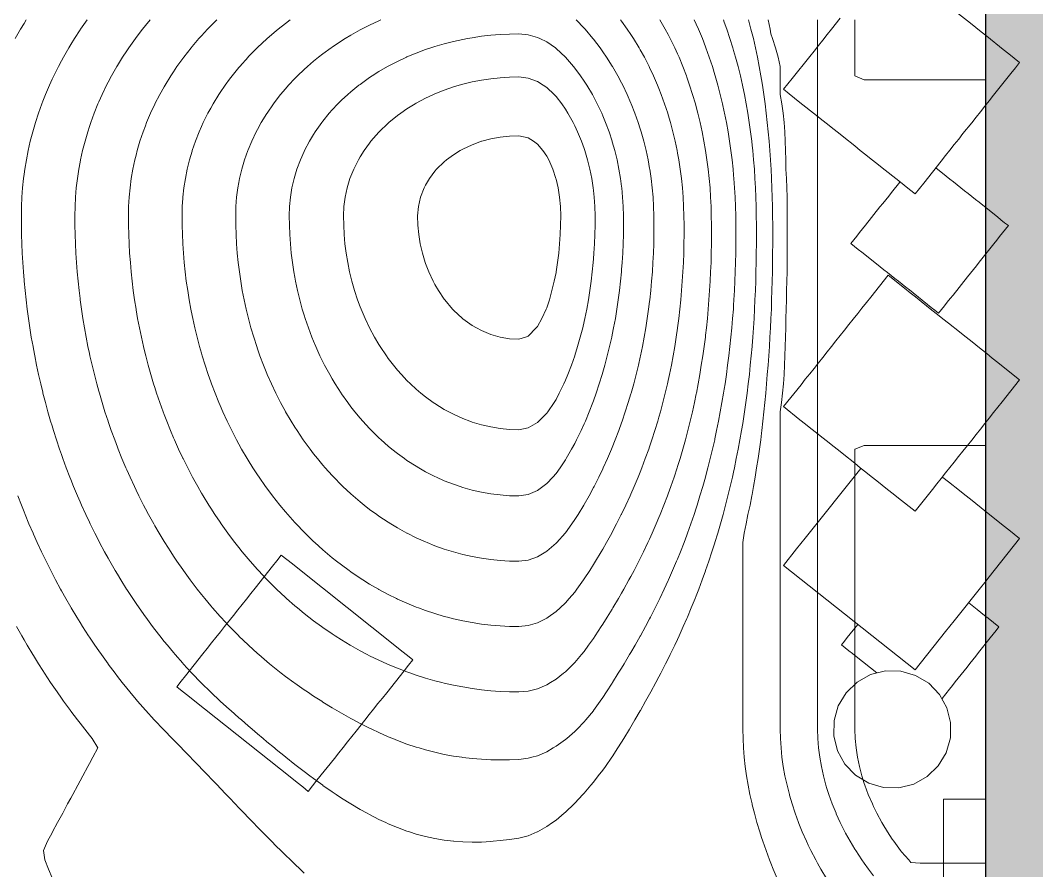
# Model space of a CAD drawing. Header units: millimetres. Extents: x -31757 to 121236, y -27283 to 63658.
# Drawn here: x 65897 to 76784, y 12388 to 21498 of the extents above; entities that cross this region are included whole.
import ezdxf

# ---------------------------------------------------------------- set-up
doc = ezdxf.new("R2010")
doc.units = ezdxf.units.MM
doc.layers.add('10_見えがかり', color=7, linetype='Continuous', lineweight=13)
doc.layers.add('30_敷地・外構', color=8, linetype='Continuous', lineweight=9)

msp = doc.modelspace()

# ---------------------------------------------------------------- hatches: boundary and pattern name
at = {"layer": '30_敷地・外構'}
msp.add_hatch(color=8, dxfattribs=at).paths.add_polyline_path([(13241, 12904), (13242, 907), (600, 908), (600, 58800), (83500, 58800), (83500, 903), (76239, 903), (76243, 56906), (43237, 56910)])

# ---------------------------------------------------------------- linework, layer by layer
at = {"layer": '10_見えがかり'}
for points in [[(75722, 21747), (76074, 21467), (76133, 21420), (76191, 21374), (76250, 21327), (76426, 21187), (76485, 21140), (76544, 21093), (76602, 21047), (76556, 20988), (76509, 20929), (76322, 20695), (76275, 20636), (76229, 20577), (76182, 20518), (76135, 20460), (76089, 20401), (75995, 20284), (75949, 20225), (75902, 20166), (75855, 20108), (75809, 20049), (75762, 19990), (75575, 19755), (75528, 19697), (75482, 19638), (75423, 19685), (75364, 19731), (75306, 19778), (75130, 19918), (75071, 19965), (75012, 20012), (74953, 20058), (74895, 20105), (74836, 20152), (74719, 20245), (74660, 20292), (74601, 20338), (74543, 20385), (74484, 20432), (74425, 20478), (74249, 20618), (74190, 20665), (74132, 20712), (74073, 20759), (74120, 20817), (74166, 20876), (74353, 21111), (74400, 21169), (74447, 21228), (74493, 21287)], [(74493, 21287), (74540, 21345), (74587, 21404), (74680, 21522)], [(75705, 19916), (75815, 19828), (75854, 19797), (75894, 19766), (75933, 19734), (75972, 19703), (76011, 19672), (76050, 19641), (76089, 19610), (76128, 19579), (76168, 19548), (76207, 19517), (76363, 19392), (76402, 19361), (76441, 19330), (76481, 19299), (76449, 19260), (76418, 19220), (76387, 19181), (76356, 19142), (76325, 19103), (76169, 18907), (76138, 18868), (76107, 18829), (76076, 18790), (76045, 18751), (75889, 18555), (75858, 18516), (75827, 18477), (75796, 18438), (75765, 18399), (75734, 18360), (75694, 18391), (75655, 18422), (75616, 18453), (75460, 18577), (75421, 18609), (75381, 18640), (75342, 18671), (75303, 18702), (75264, 18733), (75225, 18764), (75186, 18795), (75147, 18826), (75107, 18858), (75068, 18889), (74912, 19013), (74873, 19044), (74834, 19075), (74794, 19107), (74826, 19146), (74857, 19185), (74888, 19224), (74919, 19263), (74950, 19302), (75106, 19498)], [(75106, 19498), (75137, 19537), (75168, 19576), (75199, 19615), (75230, 19654), (75318, 19765)], [(74446, 17828), (74493, 17887), (74540, 17945), (74586, 18004), (74633, 18063), (74680, 18122), (74726, 18180), (74773, 18239), (74820, 18298), (74867, 18356), (74913, 18415), (74960, 18474), (75007, 18532), (75193, 18767), (75369, 18627), (75428, 18580), (75487, 18534), (75546, 18487), (75604, 18440), (75663, 18394), (75722, 18347), (75780, 18300), (75839, 18254), (75956, 18160), (76015, 18114), (76074, 18067), (76132, 18020), (76191, 17974), (76250, 17927), (76309, 17880), (76367, 17833), (76426, 17787), (76602, 17647), (76415, 17412), (76369, 17353), (76322, 17295), (76275, 17236), (76229, 17177), (76182, 17118), (76135, 17060), (76088, 17001), (76042, 16942), (75995, 16884), (75948, 16825), (75902, 16766), (75855, 16708), (75808, 16649), (75762, 16590), (75715, 16531), (75668, 16473), (75481, 16238), (75305, 16378), (75247, 16425), (75188, 16471), (75129, 16518), (75071, 16565), (75012, 16612), (74953, 16658), (74895, 16705), (74836, 16752), (74718, 16845), (74660, 16892), (74601, 16938), (74542, 16985), (74484, 17032), (74425, 17078), (74366, 17125), (74308, 17172), (74249, 17218), (74073, 17359), (74260, 17593), (74306, 17652), (74353, 17711), (74400, 17769), (74446, 17828)], [(75775, 16604), (75780, 16600), (75839, 16554), (75956, 16460), (76015, 16414), (76074, 16367), (76132, 16320), (76191, 16274), (76426, 16087), (76485, 16040), (76543, 15993), (76602, 15947), (76275, 15536), (76228, 15477), (76182, 15418), (75902, 15066), (75855, 15008), (75808, 14949), (75481, 14538), (74073, 15659), (74213, 15835), (74259, 15893), (74306, 15952), (74900, 16698)], [(67853, 14711), (67899, 14770), (67946, 14828), (67993, 14887), (68040, 14946), (68086, 15005), (68180, 15122), (68226, 15181), (68273, 15239), (68320, 15298), (68366, 15357), (68413, 15415), (68600, 15650), (68646, 15709), (68693, 15768), (68752, 15721), (68811, 15674), (68869, 15628), (69926, 14787), (69984, 14740), (70043, 14694), (70102, 14647), (70055, 14588), (70008, 14530), (69822, 14295), (69775, 14236), (69728, 14178), (69682, 14119), (69635, 14060), (69588, 14001), (69495, 13884), (69448, 13825), (69402, 13767), (69355, 13708), (69308, 13649), (69261, 13591), (69075, 13356), (69028, 13297), (68981, 13238), (68923, 13285), (68864, 13332), (68805, 13378), (67749, 14219), (67690, 14266), (67631, 14312), (67573, 14359), (67619, 14418), (67666, 14476), (67853, 14711)], [(76056, 15257), (76146, 15185), (76185, 15154), (76224, 15123), (76263, 15092), (76380, 14999), (76349, 14960), (76318, 14920), (76287, 14881), (76162, 14725), (76131, 14686), (76100, 14646), (76069, 14607), (76038, 14568), (76007, 14529), (75976, 14490), (75945, 14451), (75913, 14412), (75882, 14373), (75851, 14333), (75771, 14232)], [(75071, 14507), (74851, 14682), (74812, 14713), (74772, 14744), (74694, 14807), (74725, 14846), (74756, 14885), (74788, 14924), (74867, 15024)], [(74862, 14409), (75006, 14489), (75166, 14529), (75330, 14526), (75488, 14480), (75629, 14396), (75744, 14277), (75823, 14134), (75863, 13974), (75860, 13810), (75815, 13651), (75730, 13510), (75612, 13396), (75468, 13316), (75309, 13277), (75144, 13280), (74986, 13325), (74845, 13410), (74731, 13528), (74651, 13672), (74611, 13831), (74614, 13996), (74659, 14154), (74744, 14295), (74862, 14409)], [(75787, 12309), (75787, 12418), (75787, 12528), (75787, 12637), (75787, 12746), (75787, 12853), (75787, 12856), (75787, 12857), (75787, 12965), (75787, 13018), (75787, 13074), (75787, 13153), (76237, 13153), (76237, 13074), (76237, 13003), (76237, 12965), (76237, 12906), (76237, 12856), (76237, 12746), (76237, 12737), (76237, 12637), (76237, 12528), (76237, 12418), (76237, 12309)]]:
    msp.add_lwpolyline(points, dxfattribs=at)
at = {"layer": '30_敷地・外構'}
for points in [[(13241, 12904), (13242, 907), (600, 908), (600, 58800), (83500, 58800), (83500, 903), (76239, 903), (76243, 56906), (43237, 56910), (13241, 12904)], [(76240, 56903), (76236, 900), (13245, 904), (13244, 12903), (43238, 56907), (76240, 56903)], [(65842, 21303), (65900, 21403), (65938, 21465), (65961, 21503)], [(73743, 20103), (73752, 20003), (73760, 19903), (73766, 19803), (73771, 19703), (73776, 19603), (73779, 19503), (73781, 19403), (73782, 19303), (73782, 19203), (73782, 19103), (73781, 19003), (73779, 18903), (73777, 18803), (73775, 18703), (73771, 18603), (73767, 18503), (73762, 18403), (73757, 18303), (73751, 18203), (73744, 18103), (73737, 18011), (73737, 18003), (73727, 17903), (73717, 17803), (73707, 17703), (73695, 17603), (73683, 17503), (73670, 17403), (73656, 17303), (73641, 17203), (73637, 17180), (73624, 17103), (73606, 17003), (73587, 16903), (73567, 16803), (73547, 16703), (73537, 16659), (73525, 16603), (73501, 16503), (73477, 16403), (73452, 16303), (73437, 16247), (73425, 16203), (73397, 16103), (73368, 16003), (73338, 15903), (73337, 15901), (73306, 15803), (73272, 15703), (73238, 15603), (73237, 15600), (73202, 15503), (73164, 15403), (73137, 15332), (73125, 15303), (73085, 15203), (73043, 15103), (73037, 15089), (72999, 15003), (72954, 14903), (72937, 14866), (72907, 14803), (72859, 14703), (72837, 14659), (72809, 14603), (72758, 14503), (72737, 14463), (72705, 14403), (72651, 14303), (72637, 14278), (72595, 14203), (72539, 14103), (72537, 14100), (72480, 14003), (72437, 13929), (72421, 13903), (72361, 13803), (72337, 13764), (72299, 13703), (72237, 13606), (72235, 13603), (72164, 13503), (72137, 13465), (72088, 13403), (72037, 13336), (72009, 13303), (71937, 13218), (71923, 13203), (71837, 13110), (71829, 13103), (71737, 13014), (71723, 13003), (71637, 12930), (71597, 12903), (71537, 12860), (71437, 12804), (71434, 12803), (71337, 12763), (71237, 12737), (71137, 12722), (71037, 12710), (70964, 12703), (70937, 12700), (70837, 12695), (70737, 12693), (70637, 12696), (70540, 12703), (70537, 12703), (70437, 12715), (70337, 12731), (70237, 12753), (70137, 12780), (70065, 12803), (70037, 12812), (69937, 12849), (69837, 12891), (69812, 12903), (69737, 12938), (69637, 12989), (69612, 13003), (69537, 13044), (69439, 13103), (69437, 13104), (69337, 13166), (69282, 13203), (69237, 13233), (69137, 13302), (69136, 13303), (69037, 13374), (68999, 13403), (68937, 13449), (68868, 13503), (68837, 13527), (68741, 13603), (68737, 13606), (68637, 13687), (68619, 13703), (68537, 13770), (68499, 13803), (68437, 13855), (68381, 13903), (68337, 13941), (68266, 14003), (68237, 14027), (68151, 14103), (68137, 14115), (68039, 14203), (68037, 14205), (67937, 14299), (67933, 14303), (67837, 14397), (67832, 14403), (67737, 14501), (67735, 14503), (67643, 14603), (67637, 14610), (67556, 14703), (67537, 14724), (67472, 14803), (67437, 14845), (67391, 14903), (67337, 14973), (67314, 15003), (67240, 15103), (67237, 15107), (67170, 15203), (67137, 15250), (67101, 15303), (67037, 15401), (67036, 15403), (66973, 15503), (66937, 15563), (66913, 15603), (66855, 15703), (66837, 15735), (66800, 15803), (66746, 15903), (66737, 15920), (66695, 16003), (66645, 16103), (66637, 16120), (66598, 16203), (66553, 16303), (66537, 16338), (66509, 16403), (66467, 16503), (66437, 16578), (66427, 16603), (66389, 16703), (66352, 16803), (66337, 16846), (66317, 16903), (66284, 17003), (66252, 17103), (66237, 17152), (66222, 17203), (66193, 17303), (66166, 17403), (66140, 17503), (66137, 17515), (66116, 17603), (66093, 17703), (66071, 17803), (66051, 17903), (66037, 17977), (66033, 18003), (66015, 18103), (65999, 18203), (65984, 18303), (65971, 18403), (65959, 18503), (65948, 18603), (65938, 18703), (65937, 18715), (65930, 18803), (65923, 18903), (65918, 19003), (65913, 19103), (65910, 19203), (65908, 19303), (65908, 19403), (65909, 19503), (65914, 19603), (65921, 19703), (65931, 19803), (65938, 19848), (65945, 19903), (65962, 20003), (65981, 20103), (66004, 20203), (66030, 20303), (66038, 20330), (66059, 20403), (66091, 20503), (66127, 20603), (66138, 20630), (66166, 20703), (66209, 20803), (66238, 20866), (66255, 20903), (66305, 21003), (66338, 21065), (66358, 21103), (66416, 21203), (66438, 21239), (66477, 21303), (66538, 21396), (66543, 21403), (66613, 21503)], [(73541, 19803), (73548, 19703), (73554, 19603), (73558, 19503), (73560, 19403), (73562, 19303), (73562, 19203), (73562, 19103), (73561, 19003), (73559, 18903), (73556, 18803), (73552, 18703), (73547, 18603), (73541, 18503), (73537, 18445), (73535, 18403), (73527, 18303), (73518, 18203), (73508, 18103), (73498, 18003), (73486, 17903), (73474, 17803), (73460, 17703), (73446, 17603), (73437, 17547), (73430, 17503), (73413, 17403), (73395, 17303), (73376, 17203), (73356, 17103), (73337, 17015), (73335, 17003), (73311, 16903), (73287, 16803), (73262, 16703), (73237, 16609), (73236, 16603), (73207, 16503), (73177, 16403), (73147, 16303), (73137, 16273), (73114, 16203), (73080, 16103), (73044, 16003), (73037, 15984), (73007, 15903), (72968, 15803), (72937, 15727), (72927, 15703), (72884, 15603), (72840, 15503), (72837, 15496), (72794, 15403), (72747, 15303), (72737, 15283), (72697, 15203), (72646, 15103), (72637, 15086), (72593, 15003), (72539, 14903), (72537, 14900), (72482, 14803), (72437, 14725), (72424, 14703), (72365, 14603), (72337, 14557), (72303, 14503), (72241, 14403), (72237, 14397), (72177, 14303), (72137, 14242), (72110, 14203), (72038, 14103), (72037, 14102), (71956, 14003), (71937, 13981), (71862, 13903), (71837, 13878), (71750, 13803), (71737, 13792), (71637, 13721), (71605, 13703), (71537, 13663), (71437, 13620), (71376, 13603), (71337, 13592), (71237, 13579), (71137, 13575), (71037, 13574), (70937, 13576), (70837, 13581), (70737, 13589), (70637, 13601), (70625, 13603), (70537, 13616), (70437, 13634), (70337, 13657), (70237, 13683), (70169, 13703), (70137, 13712), (70037, 13745), (69937, 13782), (69887, 13803), (69837, 13823), (69737, 13867), (69661, 13903), (69637, 13914), (69537, 13965), (69466, 14003), (69437, 14018), (69337, 14074), (69289, 14103), (69237, 14134), (69137, 14195), (69126, 14203), (69037, 14259), (68972, 14303), (68937, 14326), (68837, 14396), (68827, 14403), (68737, 14469), (68693, 14503), (68637, 14546), (68568, 14603), (68537, 14628), (68451, 14703), (68437, 14715), (68340, 14803), (68337, 14806), (68237, 14902), (68237, 14903), (68139, 15003), (68137, 15004), (68046, 15103), (68037, 15112), (67957, 15203), (67937, 15226), (67873, 15303), (67837, 15348), (67793, 15403), (67737, 15476), (67717, 15503), (67644, 15603), (67637, 15613), (67575, 15703), (67537, 15759), (67508, 15803), (67445, 15903), (67437, 15915), (67384, 16003), (67337, 16084), (67326, 16103), (67271, 16203), (67237, 16266), (67218, 16303), (67167, 16403), (67137, 16464), (67119, 16503), (67072, 16603), (67037, 16682), (67028, 16703), (66986, 16803), (66946, 16903), (66937, 16925), (66908, 17003), (66871, 17103), (66837, 17201), (66837, 17203), (66804, 17303), (66773, 17403), (66744, 17503), (66737, 17526), (66716, 17603), (66690, 17703), (66666, 17803), (66643, 17903), (66637, 17930), (66622, 18003), (66602, 18103), (66584, 18203), (66568, 18303), (66553, 18403), (66539, 18503), (66537, 18516), (66527, 18603), (66516, 18703), (66507, 18803), (66499, 18903), (66493, 19003), (66488, 19103), (66484, 19203), (66482, 19303), (66482, 19403), (66483, 19503), (66488, 19603), (66497, 19703), (66508, 19803), (66524, 19903), (66538, 19978), (66542, 20003), (66564, 20103), (66590, 20203), (66619, 20303), (66638, 20360), (66652, 20403), (66689, 20503), (66729, 20603), (66738, 20623), (66773, 20703), (66822, 20803), (66838, 20834), (66874, 20903), (66931, 21003), (66938, 21014), (66993, 21103), (67038, 21171), (67059, 21203), (67130, 21303), (67138, 21314), (67206, 21403), (67238, 21442), (67288, 21503)], [(73238, 20103), (73252, 20003), (73265, 19903), (73276, 19803), (73285, 19703), (73291, 19603), (73296, 19503), (73299, 19403), (73301, 19303), (73301, 19203), (73300, 19103), (73299, 19003), (73296, 18903), (73292, 18803), (73287, 18703), (73281, 18603), (73274, 18503), (73266, 18403), (73257, 18303), (73246, 18203), (73237, 18124), (73235, 18103), (73222, 18003), (73208, 17903), (73192, 17803), (73176, 17703), (73158, 17603), (73139, 17503), (73137, 17495), (73118, 17403), (73096, 17303), (73073, 17203), (73048, 17103), (73037, 17062), (73021, 17003), (72993, 16903), (72964, 16803), (72937, 16717), (72933, 16703), (72900, 16603), (72865, 16503), (72837, 16425), (72829, 16403), (72790, 16303), (72751, 16203), (72737, 16170), (72709, 16103), (72665, 16003), (72637, 15941), (72619, 15903), (72572, 15803), (72537, 15733), (72522, 15703), (72471, 15603), (72437, 15540), (72417, 15503), (72362, 15403), (72337, 15360), (72304, 15303), (72245, 15203), (72237, 15190), (72183, 15103), (72137, 15030), (72120, 15003), (72054, 14903), (72037, 14877), (71985, 14803), (71937, 14737), (71909, 14703), (71837, 14618), (71822, 14603), (71737, 14519), (71716, 14503), (71637, 14440), (71576, 14403), (71537, 14380), (71437, 14337), (71337, 14311), (71237, 14303), (71237, 14303), (71237, 14303), (71137, 14304), (71037, 14309), (70937, 14316), (70837, 14326), (70737, 14339), (70637, 14356), (70537, 14375), (70437, 14397), (70414, 14403), (70337, 14422), (70237, 14451), (70137, 14483), (70079, 14503), (70037, 14517), (69937, 14556), (69837, 14597), (69824, 14603), (69737, 14642), (69637, 14691), (69614, 14703), (69537, 14743), (69437, 14800), (69432, 14803), (69337, 14860), (69270, 14903), (69237, 14924), (69137, 14993), (69123, 15003), (69037, 15066), (68989, 15103), (68937, 15144), (68865, 15203), (68837, 15226), (68750, 15303), (68737, 15315), (68643, 15403), (68637, 15408), (68543, 15503), (68537, 15508), (68448, 15603), (68437, 15615), (68359, 15703), (68337, 15729), (68275, 15803), (68237, 15850), (68196, 15903), (68137, 15980), (68120, 16003), (68049, 16103), (68037, 16120), (67981, 16203), (67937, 16270), (67917, 16303), (67855, 16403), (67837, 16434), (67797, 16503), (67742, 16603), (67737, 16612), (67690, 16703), (67640, 16803), (67637, 16808), (67592, 16903), (67547, 17003), (67537, 17026), (67505, 17103), (67465, 17203), (67437, 17274), (67426, 17303), (67390, 17403), (67356, 17503), (67337, 17563), (67325, 17603), (67295, 17703), (67267, 17803), (67240, 17903), (67237, 17915), (67216, 18003), (67194, 18103), (67173, 18203), (67154, 18303), (67137, 18398), (67137, 18403), (67121, 18503), (67107, 18603), (67095, 18703), (67085, 18803), (67076, 18903), (67068, 19003), (67063, 19103), (67059, 19203), (67056, 19303), (67056, 19403), (67057, 19503), (67063, 19603), (67073, 19703), (67086, 19803), (67103, 19903), (67125, 20003), (67138, 20054), (67150, 20103), (67179, 20203), (67213, 20303), (67238, 20369), (67250, 20403), (67293, 20503), (67338, 20600), (67339, 20603), (67391, 20703), (67438, 20787), (67447, 20803), (67508, 20903), (67538, 20947), (67575, 21003), (67638, 21090), (67647, 21103), (67726, 21203), (67738, 21217), (67811, 21303), (67838, 21333), (67903, 21403), (67938, 21439), (68002, 21503)], [(72950, 20003), (72966, 19903), (72978, 19803), (72989, 19703), (72997, 19603), (73002, 19503), (73006, 19403), (73007, 19303), (73007, 19203), (73006, 19103), (73003, 19003), (73000, 18903), (72995, 18803), (72988, 18703), (72981, 18603), (72972, 18503), (72962, 18403), (72950, 18303), (72938, 18203), (72937, 18201), (72923, 18103), (72907, 18003), (72890, 17903), (72871, 17803), (72851, 17703), (72837, 17640), (72829, 17603), (72805, 17503), (72780, 17403), (72753, 17303), (72737, 17246), (72725, 17203), (72694, 17103), (72662, 17003), (72637, 16929), (72628, 16903), (72592, 16803), (72555, 16703), (72537, 16659), (72515, 16603), (72473, 16503), (72437, 16421), (72429, 16403), (72383, 16303), (72337, 16207), (72335, 16203), (72285, 16103), (72237, 16013), (72232, 16003), (72177, 15903), (72137, 15833), (72119, 15803), (72059, 15703), (72037, 15667), (71996, 15603), (71937, 15513), (71930, 15503), (71859, 15403), (71837, 15372), (71778, 15303), (71737, 15256), (71681, 15203), (71637, 15163), (71552, 15103), (71537, 15092), (71437, 15042), (71337, 15013), (71237, 15003), (71237, 15003), (71237, 15003), (71137, 15005), (71037, 15010), (70937, 15018), (70837, 15030), (70737, 15045), (70637, 15064), (70537, 15087), (70474, 15103), (70437, 15112), (70337, 15142), (70237, 15175), (70163, 15203), (70137, 15212), (70037, 15253), (69937, 15298), (69928, 15303), (69837, 15348), (69737, 15401), (69734, 15403), (69637, 15459), (69567, 15503), (69537, 15522), (69437, 15590), (69419, 15603), (69337, 15663), (69285, 15703), (69237, 15741), (69163, 15803), (69137, 15825), (69051, 15903), (69037, 15916), (68947, 16003), (68937, 16013), (68851, 16103), (68837, 16118), (68761, 16203), (68737, 16231), (68677, 16303), (68637, 16353), (68598, 16403), (68537, 16485), (68524, 16503), (68454, 16603), (68437, 16628), (68389, 16703), (68337, 16785), (68327, 16803), (68268, 16903), (68237, 16959), (68213, 17003), (68162, 17103), (68137, 17152), (68113, 17203), (68067, 17303), (68037, 17371), (68024, 17403), (67983, 17503), (67945, 17603), (67937, 17625), (67910, 17703), (67876, 17803), (67846, 17903), (67837, 17931), (67817, 18003), (67791, 18103), (67766, 18203), (67744, 18303), (67737, 18336), (67724, 18403), (67706, 18503), (67690, 18603), (67675, 18703), (67663, 18803), (67653, 18903), (67644, 19003), (67638, 19103), (67638, 19112), (67633, 19203), (67630, 19303), (67630, 19403), (67632, 19503), (67638, 19591), (67638, 19603), (67649, 19703), (67665, 19803), (67685, 19903), (67710, 20003), (67738, 20097), (67739, 20103), (67774, 20203), (67813, 20303), (67838, 20359), (67857, 20403), (67907, 20503), (67938, 20558), (67963, 20603), (68024, 20703), (68038, 20724), (68092, 20803), (68138, 20866), (68166, 20903), (68238, 20992), (68247, 21003), (68336, 21103), (68338, 21105), (68434, 21203), (68438, 21207), (68538, 21300), (68541, 21303), (68638, 21386), (68659, 21403), (68738, 21465), (68789, 21503)], [(72639, 19903), (72654, 19803), (72666, 19703), (72675, 19603), (72681, 19503), (72684, 19403), (72685, 19303), (72684, 19203), (72682, 19103), (72679, 19003), (72674, 18903), (72668, 18803), (72660, 18703), (72651, 18603), (72640, 18503), (72637, 18484), (72627, 18403), (72613, 18303), (72598, 18203), (72580, 18103), (72561, 18003), (72541, 17903), (72537, 17889), (72518, 17803), (72494, 17703), (72468, 17603), (72440, 17503), (72437, 17495), (72410, 17403), (72378, 17303), (72344, 17203), (72337, 17184), (72308, 17103), (72270, 17003), (72237, 16922), (72230, 16903), (72187, 16803), (72141, 16703), (72137, 16694), (72093, 16603), (72043, 16503), (72037, 16492), (71989, 16403), (71937, 16312), (71932, 16303), (71871, 16203), (71837, 16150), (71805, 16103), (71737, 16008), (71733, 16003), (71645, 15903), (71637, 15895), (71537, 15810), (71526, 15803), (71437, 15750), (71337, 15715), (71237, 15703), (71237, 15703), (71237, 15703), (71137, 15705), (71037, 15711), (70937, 15721), (70837, 15735), (70737, 15753), (70637, 15776), (70537, 15803), (70537, 15803), (70437, 15834), (70337, 15869), (70254, 15903), (70237, 15910), (70137, 15955), (70041, 16003), (70037, 16005), (69937, 16060), (69866, 16103), (69837, 16120), (69737, 16187), (69715, 16203), (69637, 16259), (69582, 16303), (69537, 16338), (69462, 16403), (69437, 16425), (69353, 16503), (69337, 16518), (69254, 16603), (69237, 16621), (69163, 16703), (69137, 16733), (69079, 16803), (69037, 16855), (69001, 16903), (68937, 16990), (68928, 17003), (68861, 17103), (68837, 17140), (68798, 17203), (68739, 17303), (68737, 17307), (68685, 17403), (68637, 17496), (68634, 17503), (68587, 17603), (68543, 17703), (68537, 17716), (68502, 17803), (68464, 17903), (68437, 17979), (68429, 18003), (68397, 18103), (68367, 18203), (68341, 18303), (68337, 18316), (68316, 18403), (68295, 18503), (68275, 18603), (68258, 18703), (68244, 18803), (68237, 18853), (68231, 18903), (68221, 19003), (68213, 19103), (68208, 19203), (68205, 19303), (68204, 19403), (68206, 19503), (68214, 19603), (68227, 19703), (68238, 19759), (68246, 19803), (68270, 19903), (68300, 20003), (68335, 20103), (68338, 20109), (68376, 20203), (68424, 20303), (68438, 20328), (68478, 20403), (68538, 20500), (68540, 20503), (68608, 20603), (68638, 20642), (68685, 20703), (68738, 20765), (68771, 20803), (68838, 20874), (68866, 20903), (68938, 20971), (68973, 21003), (69038, 21059), (69092, 21103), (69138, 21138), (69226, 21203), (69238, 21211), (69338, 21278), (69378, 21303), (69438, 21339), (69538, 21395), (69553, 21403), (69638, 21446), (69738, 21493), (69759, 21503)], [(71852, 21503), (71938, 21413), (71947, 21403), (72031, 21303), (72038, 21295), (72108, 21203), (72138, 21161), (72177, 21103), (72238, 21008), (72241, 21003), (72298, 20903), (72338, 20828), (72351, 20803), (72398, 20703), (72438, 20612), (72442, 20603), (72481, 20503), (72516, 20403), (72538, 20334), (72547, 20303), (72575, 20203), (72600, 20103), (72621, 20003), (72638, 19911), (72639, 19903)], [(72327, 21503), (72338, 21488), (72398, 21403), (72438, 21345), (72465, 21303), (72526, 21203), (72538, 21182), (72582, 21103), (72633, 21003), (72638, 20994), (72680, 20903), (72724, 20803), (72738, 20769), (72763, 20703), (72799, 20603), (72832, 20503), (72838, 20484), (72861, 20403), (72888, 20303), (72911, 20203), (72932, 20103), (72938, 20074), (72950, 20003)], [(72749, 21503), (72806, 21403), (72838, 21345), (72859, 21303), (72908, 21203), (72938, 21138), (72953, 21103), (72994, 21003), (73033, 20903), (73038, 20889), (73067, 20803), (73099, 20703), (73129, 20603), (73138, 20570), (73155, 20503), (73179, 20403), (73201, 20303), (73220, 20203), (73238, 20103), (73238, 20103)], [(73116, 21503), (73138, 21456), (73161, 21403), (73203, 21303), (73238, 21214), (73242, 21203), (73277, 21103), (73310, 21003), (73338, 20915), (73341, 20903), (73369, 20803), (73395, 20703), (73419, 20603), (73438, 20518), (73441, 20503), (73460, 20403), (73478, 20303), (73494, 20203), (73508, 20103), (73521, 20003), (73532, 19903), (73538, 19838), (73541, 19803)], [(73429, 21503), (73438, 21479), (73464, 21403), (73498, 21303), (73530, 21203), (73538, 21176), (73558, 21103), (73585, 21003), (73610, 20903), (73634, 20803), (73638, 20787), (73654, 20703), (73673, 20603), (73690, 20503), (73705, 20403), (73720, 20303), (73732, 20203), (73738, 20158), (73743, 20103)], [(73696, 21503), (73724, 21403), (73738, 21354), (73750, 21303), (73772, 21203), (73793, 21103), (73813, 21003), (73831, 20903), (73838, 20865), (73847, 20803), (73862, 20703), (73875, 20603), (73888, 20503), (73899, 20403), (73909, 20303), (73918, 20203), (73927, 20103), (73934, 20003), (73938, 19945), (73940, 19903), (73945, 19803), (73949, 19703), (73952, 19603), (73955, 19503), (73956, 19403), (73957, 19303), (73957, 19203), (73957, 19103), (73956, 19003), (73955, 18903), (73953, 18803), (73951, 18703), (73948, 18603), (73945, 18503), (73942, 18403), (73938, 18303), (73937, 18301), (73933, 18203), (73927, 18103), (73921, 18003), (73914, 17903), (73907, 17803), (73899, 17703), (73891, 17603), (73882, 17503), (73873, 17403), (73863, 17303), (73852, 17203), (73841, 17103), (73837, 17075), (73828, 17003), (73814, 16903), (73800, 16803), (73784, 16703), (73768, 16603), (73752, 16503), (73737, 16419), (73734, 16403), (73714, 16303), (73692, 16203), (73673, 16103), (73652, 16003), (73637, 15903), (73637, 15903), (73637, 15803), (73637, 15703), (73637, 15603), (73637, 15503), (73637, 15403), (73637, 15303), (73637, 15203), (73637, 15103), (73637, 15003), (73637, 14903), (73637, 14803), (73637, 14703), (73637, 14603), (73637, 14503), (73637, 14403), (73637, 14303), (73637, 14203), (73637, 14103), (73637, 14003), (73637, 13903), (73637, 13903), (73639, 13803), (73644, 13703), (73652, 13603), (73663, 13503), (73677, 13403), (73693, 13303), (73713, 13203), (73735, 13103), (73737, 13095), (73760, 13003), (73788, 12903), (73818, 12803), (73837, 12742), (73850, 12703), (73885, 12603), (73923, 12503), (73937, 12467), (73963, 12403), (74006, 12303)], [(73907, 21503), (73928, 21403), (73938, 21353), (73954, 21303), (73985, 21203), (74014, 21103), (74038, 21003), (74038, 20903), (74038, 20803), (74038, 20703), (74038, 20703), (74055, 20603), (74070, 20503), (74079, 20403), (74085, 20303), (74090, 20203), (74094, 20103), (74097, 20003), (74099, 19903), (74103, 19803), (74107, 19703), (74110, 19603), (74112, 19503), (74113, 19403), (74113, 19303), (74113, 19203), (74113, 19103), (74112, 19003), (74111, 18903), (74110, 18803), (74108, 18703), (74106, 18603), (74103, 18503), (74100, 18403), (74098, 18303), (74096, 18203), (74094, 18103), (74091, 18003), (74088, 17903), (74084, 17803), (74079, 17703), (74072, 17603), (74063, 17503), (74050, 17403), (74037, 17303), (74037, 17303), (74037, 17203), (74037, 17103), (74037, 17003), (74037, 16903), (74037, 16803), (74037, 16703), (74037, 16603), (74037, 16503), (74037, 16403), (74037, 16303), (74037, 16203), (74037, 16103), (74037, 16003), (74037, 15903), (74037, 15803), (74037, 15703), (74037, 15603), (74037, 15503), (74037, 15403), (74037, 15303), (74037, 15203), (74037, 15103), (74037, 15003), (74037, 14903), (74037, 14803), (74037, 14703), (74037, 14603), (74037, 14503), (74037, 14403), (74037, 14303), (74037, 14203), (74037, 14103), (74037, 14003), (74037, 13903), (74037, 13903), (74039, 13803), (74046, 13703), (74056, 13603), (74070, 13503), (74088, 13403), (74110, 13303), (74136, 13203), (74137, 13197), (74165, 13103), (74198, 13003), (74234, 12903), (74237, 12895), (74274, 12803), (74318, 12703), (74337, 12662), (74366, 12603), (74418, 12503), (74437, 12467), (74474, 12403), (74534, 12303)], [(74438, 21503), (74438, 21403), (74438, 21303), (74438, 21203), (74438, 21103), (74438, 21003), (74438, 20903), (74438, 20803), (74438, 20703), (74438, 20603), (74438, 20503), (74438, 20403), (74438, 20303), (74438, 20203), (74438, 20103), (74438, 20003), (74438, 19903), (74437, 19803), (74437, 19703), (74437, 19603), (74437, 19503), (74437, 19403), (74437, 19303), (74437, 19203), (74437, 19103), (74437, 19003), (74437, 18903), (74437, 18803), (74437, 18703), (74437, 18603), (74437, 18503), (74437, 18403), (74437, 18303), (74437, 18203), (74437, 18103), (74437, 18003), (74437, 17903), (74437, 17803), (74437, 17703), (74437, 17603), (74437, 17503), (74437, 17403), (74437, 17303), (74437, 17203), (74437, 17103), (74437, 17003), (74437, 16903), (74437, 16803), (74437, 16703), (74437, 16603), (74437, 16503), (74437, 16403), (74437, 16303), (74437, 16203), (74437, 16103), (74437, 16003), (74437, 15903), (74437, 15803), (74437, 15703), (74437, 15603), (74437, 15503), (74437, 15403), (74437, 15303), (74437, 15203), (74437, 15103), (74437, 15003), (74437, 14903), (74437, 14803), (74437, 14703), (74437, 14603), (74437, 14503), (74437, 14403), (74437, 14303), (74437, 14203), (74437, 14103), (74437, 14003), (74437, 13903), (74437, 13903), (74440, 13803), (74448, 13703), (74460, 13603), (74478, 13503), (74500, 13403), (74527, 13303), (74537, 13269), (74558, 13203), (74594, 13103), (74635, 13003), (74637, 12998), (74680, 12903), (74731, 12803), (74737, 12791), (74786, 12703), (74837, 12618), (74846, 12603), (74912, 12503), (74937, 12467), (74984, 12403), (75037, 12333)], [(74838, 21503), (74838, 21403), (74838, 21303), (74838, 21203), (74838, 21103), (74838, 21003), (74838, 20903), (74838, 20903), (74938, 20861), (75038, 20861), (75138, 20861), (75238, 20861), (75338, 20861), (75438, 20861), (75538, 20861), (75638, 20861), (75738, 20861), (75838, 20861), (75938, 20861), (76038, 20861), (76138, 20861), (76238, 20861)], [(72339, 19703), (72349, 19603), (72356, 19503), (72358, 19403), (72359, 19303), (72357, 19203), (72354, 19103), (72350, 19003), (72344, 18903), (72337, 18827), (72336, 18803), (72326, 18703), (72315, 18603), (72302, 18503), (72287, 18403), (72271, 18303), (72252, 18203), (72237, 18130), (72232, 18103), (72210, 18003), (72185, 17903), (72159, 17803), (72137, 17728), (72130, 17703), (72099, 17603), (72066, 17503), (72037, 17423), (72030, 17403), (71991, 17303), (71950, 17203), (71937, 17175), (71904, 17103), (71856, 17003), (71837, 16966), (71803, 16903), (71746, 16803), (71737, 16788), (71680, 16703), (71637, 16643), (71601, 16603), (71537, 16536), (71494, 16503), (71437, 16461), (71337, 16417), (71237, 16403), (71237, 16403), (71237, 16403), (71137, 16405), (71037, 16413), (70937, 16425), (70837, 16443), (70737, 16466), (70637, 16493), (70609, 16503), (70537, 16527), (70437, 16566), (70355, 16603), (70337, 16611), (70237, 16662), (70166, 16703), (70137, 16720), (70037, 16784), (70011, 16803), (69937, 16856), (69878, 16903), (69837, 16936), (69762, 17003), (69737, 17025), (69658, 17103), (69637, 17124), (69565, 17203), (69537, 17235), (69481, 17303), (69437, 17358), (69404, 17403), (69337, 17497), (69334, 17503), (69270, 17603), (69237, 17657), (69211, 17703), (69157, 17803), (69137, 17841), (69107, 17903), (69062, 18003), (69037, 18061), (69020, 18103), (68983, 18203), (68949, 18303), (68937, 18340), (68918, 18403), (68891, 18503), (68867, 18603), (68845, 18703), (68837, 18746), (68827, 18803), (68812, 18903), (68799, 19003), (68790, 19103), (68783, 19203), (68779, 19303), (68778, 19403), (68781, 19503), (68791, 19603), (68807, 19703), (68830, 19803), (68838, 19829), (68860, 19903), (68897, 20003), (68938, 20094), (68942, 20103), (68994, 20203), (69038, 20275), (69055, 20303), (69126, 20403), (69138, 20418), (69207, 20503), (69238, 20538), (69299, 20603), (69338, 20641), (69404, 20703), (69438, 20732), (69525, 20803), (69538, 20812), (69638, 20884), (69666, 20903), (69738, 20948), (69832, 21003), (69838, 21006), (69938, 21058), (70033, 21103), (70038, 21105), (70138, 21147), (70238, 21184), (70293, 21203), (70338, 21218), (70438, 21247), (70538, 21272), (70638, 21294), (70686, 21303), (70738, 21312), (70838, 21327), (70938, 21338), (71038, 21346), (71138, 21351), (71238, 21353), (71338, 21343), (71438, 21315), (71463, 21303), (71538, 21267), (71629, 21203), (71638, 21197), (71737, 21103), (71738, 21102), (71823, 21003), (71838, 20985), (71899, 20903), (71938, 20846), (71966, 20803), (72025, 20703), (72038, 20680), (72078, 20603), (72125, 20503), (72138, 20473), (72167, 20403), (72204, 20303), (72236, 20203), (72238, 20197), (72265, 20103), (72289, 20003), (72310, 19903), (72326, 19803), (72338, 19717), (72339, 19703)], [(72045, 19603), (72052, 19503), (72054, 19403), (72054, 19303), (72052, 19203), (72048, 19103), (72042, 19003), (72037, 18942), (72034, 18903), (72024, 18803), (72012, 18703), (71998, 18603), (71982, 18503), (71964, 18403), (71944, 18303), (71937, 18272), (71921, 18203), (71894, 18103), (71866, 18003), (71837, 17907), (71836, 17903), (71800, 17803), (71762, 17703), (71737, 17642), (71719, 17603), (71671, 17503), (71637, 17437), (71615, 17403), (71548, 17303), (71537, 17289), (71452, 17203), (71437, 17189), (71337, 17131), (71237, 17112), (71137, 17115), (71037, 17125), (70937, 17142), (70837, 17165), (70737, 17194), (70714, 17203), (70637, 17232), (70537, 17277), (70488, 17303), (70437, 17330), (70337, 17392), (70321, 17403), (70237, 17464), (70188, 17503), (70137, 17546), (70076, 17603), (70037, 17641), (69979, 17703), (69937, 17749), (69893, 17803), (69837, 17875), (69818, 17903), (69750, 18003), (69737, 18024), (69691, 18103), (69637, 18202), (69637, 18203), (69590, 18303), (69547, 18403), (69537, 18428), (69510, 18503), (69478, 18603), (69449, 18703), (69437, 18748), (69425, 18803), (69405, 18903), (69388, 19003), (69375, 19103), (69366, 19203), (69361, 19303), (69359, 19403), (69363, 19503), (69376, 19603), (69398, 19703), (69428, 19803), (69438, 19828), (69468, 19903), (69518, 20003), (69538, 20035), (69580, 20103), (69638, 20183), (69653, 20203), (69738, 20300), (69741, 20303), (69838, 20396), (69845, 20403), (69938, 20477), (69972, 20503), (70038, 20548), (70125, 20603), (70138, 20610), (70238, 20663), (70322, 20703), (70338, 20710), (70438, 20750), (70538, 20784), (70599, 20803), (70638, 20814), (70738, 20838), (70838, 20857), (70938, 20872), (71038, 20883), (71138, 20890), (71238, 20892), (71338, 20879), (71438, 20841), (71499, 20803), (71538, 20777), (71615, 20703), (71638, 20680), (71697, 20603), (71738, 20545), (71763, 20503), (71820, 20403), (71838, 20368), (71867, 20303), (71909, 20203), (71938, 20124), (71945, 20103), (71973, 20003), (71998, 19903), (72018, 19803), (72034, 19703), (72038, 19674), (72045, 19603)], [(71658, 19703), (71674, 19603), (71683, 19503), (71686, 19403), (71685, 19303), (71681, 19203), (71674, 19103), (71665, 19003), (71653, 18903), (71638, 18803), (71637, 18798), (71617, 18703), (71592, 18603), (71564, 18503), (71537, 18418), (71531, 18403), (71482, 18303), (71437, 18219), (71424, 18203), (71337, 18113), (71307, 18103), (71237, 18081), (71137, 18086), (71037, 18103), (71037, 18103), (70937, 18132), (70837, 18174), (70784, 18203), (70737, 18230), (70637, 18301), (70635, 18303), (70537, 18393), (70528, 18403), (70443, 18503), (70437, 18510), (70375, 18603), (70337, 18666), (70318, 18703), (70272, 18803), (70237, 18891), (70233, 18903), (70205, 19003), (70182, 19103), (70166, 19203), (70157, 19303), (70153, 19403), (70161, 19503), (70184, 19603), (70222, 19703), (70238, 19733), (70279, 19803), (70338, 19881), (70356, 19903), (70438, 19982), (70462, 20003), (70538, 20058), (70609, 20103), (70638, 20118), (70738, 20164), (70838, 20202), (70840, 20203), (70938, 20228), (71038, 20247), (71138, 20258), (71238, 20261), (71338, 20240), (71395, 20203), (71438, 20172), (71494, 20103), (71538, 20042), (71557, 20003), (71600, 19903), (71635, 19803), (71638, 19795), (71658, 19703)], [(76237, 16944), (76137, 16944), (76037, 16944), (75937, 16944), (75837, 16944), (75737, 16944), (75637, 16944), (75537, 16944), (75437, 16944), (75337, 16944), (75237, 16944), (75137, 16944), (75037, 16944), (74937, 16944), (74837, 16903), (74837, 16903), (74837, 16803), (74837, 16703), (74837, 16603), (74837, 16503), (74837, 16403), (74837, 16303), (74837, 16203), (74837, 16103), (74837, 16003), (74837, 15903), (74837, 15803), (74837, 15703), (74837, 15603), (74837, 15503), (74837, 15403), (74837, 15303), (74837, 15203), (74837, 15103), (74837, 15003), (74837, 14903), (74837, 14803), (74837, 14703), (74837, 14603), (74837, 14503), (74837, 14403), (74837, 14303), (74837, 14203), (74837, 14103), (74837, 14003), (74837, 13903), (74837, 13903), (74840, 13803), (74849, 13703), (74864, 13603), (74885, 13503), (74911, 13403), (74937, 13321), (74943, 13303), (74981, 13203), (75024, 13103), (75037, 13074), (75072, 13003), (75127, 12903), (75137, 12885), (75187, 12803), (75237, 12727), (75254, 12703), (75327, 12603), (75337, 12590), (75414, 12503), (75437, 12475), (75537, 12467), (75637, 12467), (75737, 12467), (75837, 12467), (75937, 12467), (76037, 12467), (76137, 12467), (76237, 12467)], [(68937, 12363), (68895, 12403), (68837, 12457), (68790, 12503), (68737, 12553), (68688, 12603), (68637, 12652), (68587, 12703), (68537, 12753), (68489, 12803), (68437, 12855), (68392, 12903), (68337, 12959), (68295, 13003), (68237, 13063), (68199, 13103), (68137, 13167), (68103, 13203), (68037, 13272), (68008, 13303), (67937, 13376), (67912, 13403), (67837, 13480), (67816, 13503), (67737, 13584), (67719, 13603), (67637, 13688), (67622, 13703), (67537, 13790), (67525, 13803), (67437, 13893), (67427, 13903), (67337, 13998), (67332, 14003), (67241, 14103), (67237, 14107), (67154, 14203), (67137, 14222), (67070, 14303), (67037, 14343), (66989, 14403), (66937, 14470), (66912, 14503), (66837, 14602), (66837, 14603), (66765, 14703), (66737, 14742), (66695, 14803), (66637, 14890), (66628, 14903), (66564, 15003), (66537, 15046), (66502, 15103), (66442, 15203), (66437, 15211), (66384, 15303), (66337, 15387), (66328, 15403), (66275, 15503), (66237, 15575), (66223, 15603), (66173, 15703), (66137, 15776), (66124, 15803), (66078, 15903), (66037, 15994), (66033, 16003), (65990, 16103), (65949, 16203), (65937, 16231), (65909, 16303), (65870, 16403)], [(66237, 12310), (66200, 12403), (66160, 12503), (66144, 12603), (66189, 12703), (66237, 12792), (66243, 12803), (66297, 12903), (66337, 12978), (66351, 13003), (66404, 13103), (66437, 13164), (66458, 13203), (66512, 13303), (66537, 13350), (66566, 13403), (66620, 13503), (66637, 13535), (66674, 13603), (66728, 13703), (66668, 13803), (66637, 13841), (66587, 13903), (66537, 13967), (66509, 14003), (66437, 14098), (66433, 14103), (66361, 14203), (66337, 14236), (66290, 14303), (66237, 14380), (66222, 14403), (66156, 14503), (66137, 14532), (66092, 14603), (66037, 14692), (66030, 14703), (65971, 14803), (65937, 14861), (65913, 14903), (65857, 15003)]]:
    msp.add_lwpolyline(points, dxfattribs=at)

doc.saveas('drawing.dxf')
